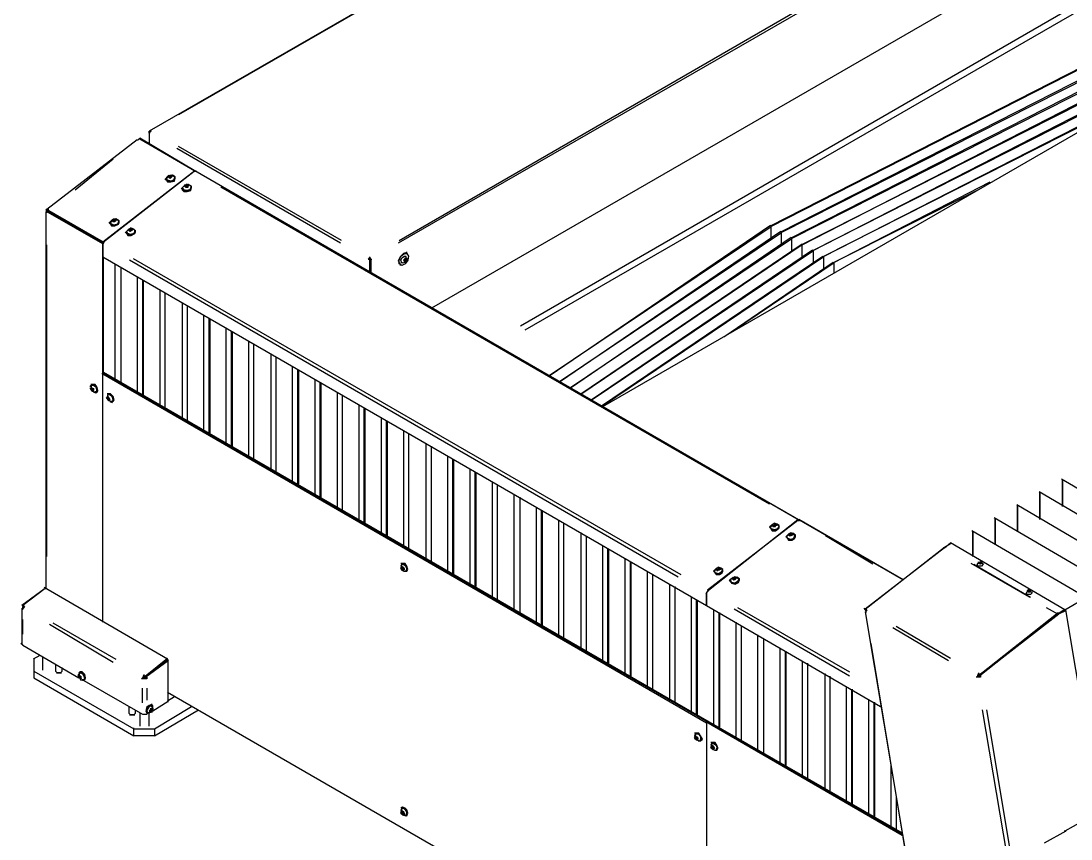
# Model space of a CAD drawing. Header units: inches. Extents: x 144 to 9879, y -166 to 6992.
# Drawn here: x 5752 to 7212, y 1784 to 2921 of the extents above; entities that cross this region are included whole.
import ezdxf

# ---------------------------------------------------------------- set-up
doc = ezdxf.new("R2010")
doc.units = ezdxf.units.IN
doc.header["$MEASUREMENT"] = 0

msp = doc.modelspace()

# ---------------------------------------------------------------- linework, layer by layer
at = {"color": 7}
for points in [[(6446.6, 2497.6), (8124.6, 3467.8)], [(8128.2, 3458.2), (6452.5, 2491.6)], [(8257.6, 3364.8), (6560.3, 2385)], [(6896.9, 3325.2), (5930.3, 2768.3)], [(6858.6, 3302.5), (5971, 2791)], [(6277.7, 2616.2), (7164, 3128.8)], [(7164, 3124), (6276.5, 2612.6)], [(6323.2, 2522.7), (7204.7, 3031.8)], [(6793.9, 2636.5), (7298.2, 2894)], [(7299.4, 2892.8), (6793.9, 2635.3)], [(6808.3, 2628.1), (7313.7, 2885.7)], [(7314.9, 2883.3), (6808.3, 2626.9)], [(6822.7, 2619.7), (7328.1, 2877.3)], [(7329.3, 2874.9), (6822.7, 2618.6)], [(7343.7, 2866.5), (6837, 2610.2)], [(6838.2, 2610.2), (7342.5, 2868.9)], [(6852.6, 2601.8), (7356.9, 2860.5)], [(7358.1, 2858.1), (6852.6, 2601.8)], [(6867, 2593.4), (7331.7, 2830.6)], [(7313.7, 2819.8), (6867, 2593.4)], [(5931.5, 2765.9), (5929.1, 2765.9)], [(5931.5, 2765.9), (5929.1, 2765.9)], [(5932.7, 2768.3), (5930.3, 2765.9)], [(5930.3, 2765.9), (5931.5, 2768.3)], [(5930.3, 2765.9), (5930.3, 2768.3)], [(5930.3, 2765.9), (5930.3, 2767.1)], [(5930.3, 2767.1), (5930.3, 2765.9)], [(5930.3, 2765.9), (5930.3, 2767.1)], [(5930.3, 2767.1), (5931.5, 2767.1)], [(5930.3, 2765.9), (5930.3, 2750.3)], [(5931.5, 2767.1), (5932.7, 2769.5)], [(5931.5, 2767.1), (5932.7, 2769.5)], [(5931.5, 2767.1), (5931.5, 2768.3)], [(5913.5, 2756.3), (5787.8, 2659.3)], [(5913.5, 2756.3), (5914.7, 2756.3)], [(5914.7, 2756.3), (5917.1, 2758.7)], [(5918.3, 2757.5), (5915.9, 2757.5)], [(5995, 2712), (5917.1, 2758.7)], [(5917.1, 2757.5), (5993.8, 2713.2)], [(6197.4, 2616.2), (5971, 2746.7)], [(6196.2, 2612.6), (5968.6, 2744.3)], [(5827.3, 2686.8), (5880, 2729.9)], [(5993.8, 2713.2), (5865.6, 2613.8)], [(5992.6, 2712), (5866.8, 2613.8)], [(5956.7, 2706), (5951.9, 2701.2)], [(5953.1, 2701.2), (5956.7, 2698.8), (5961.5, 2698.8), (5965.1, 2701.2), (5966.2, 2704.8), (5962.7, 2707.2)], [(5953.1, 2701.2), (5954.3, 2700)], [(5965.1, 2704.8), (5961.5, 2707.2), (5956.7, 2706), (5954.3, 2702.4)], [(5965.1, 2703.6), (5963.9, 2700), (5960.3, 2698.8), (5955.5, 2700), (5954.3, 2702.4)], [(5954.3, 2700), (5955.5, 2697.6), (5960.3, 2697.6), (5965.1, 2698.8), (5966.2, 2702.4)], [(5959.1, 2706), (5955.5, 2704.8)], [(5959.1, 2706), (5955.5, 2704.8)], [(5956.7, 2704.8), (5957.9, 2707.2), (5961.5, 2706), (5961.5, 2704.8), (5959.1, 2702.4), (5956.7, 2704.8)], [(5956.7, 2704.8), (5956.7, 2706)], [(5956.7, 2704.8), (5957.9, 2703.6)], [(5956.7, 2704.8), (5957.9, 2703.6)], [(5957.9, 2703.6), (5959.1, 2706)], [(5961.5, 2706), (5957.9, 2706)], [(5961.5, 2706), (5957.9, 2706)], [(5957.9, 2703.6), (5957.9, 2704.8)], [(5957.9, 2703.6), (5959.1, 2703.6)], [(5957.9, 2703.6), (5960.3, 2703.6)], [(5959.1, 2704.8), (5959.1, 2707.2)], [(5959.1, 2706), (5959.1, 2707.2)], [(5959.1, 2704.8), (5959.1, 2707.2)], [(5959.1, 2704.8), (5959.1, 2706)], [(5959.1, 2704.8), (5961.5, 2704.8)], [(5960.3, 2703.6), (5961.5, 2706)], [(5960.3, 2703.6), (5961.5, 2706)], [(5960.3, 2703.6), (5960.3, 2704.8)], [(5961.5, 2704.8), (5961.5, 2707.2)], [(5961.5, 2706), (5961.5, 2707.2)], [(5961.5, 2704.8), (5961.5, 2707.2)], [(5961.5, 2704.8), (5961.5, 2707.2)], [(5961.5, 2704.8), (5961.5, 2706)], [(5961.5, 2704.8), (5961.5, 2706)], [(5961.5, 2704.8), (5961.5, 2706)], [(5965.1, 2704.8), (5965.1, 2703.6)], [(5966.2, 2702.4), (5966.2, 2704.8)], [(5995, 2712), (5991.4, 2712)], [(6834.6, 2226.9), (5993.8, 2713.2)], [(5993.8, 2713.2), (5993.8, 2712)], [(5996.2, 2712), (5993.8, 2712)], [(5995, 2712), (5995, 2713.2)], [(5979.4, 2692.8), (5974.6, 2688)], [(5975.8, 2688), (5979.4, 2685.6), (5984.2, 2685.6), (5987.8, 2688), (5989, 2691.6), (5984.2, 2694)], [(5979.4, 2692.8), (5975.8, 2689.2)], [(5975.8, 2686.8), (5978.2, 2684.4), (5983, 2684.4), (5987.8, 2685.6), (5989, 2689.2)], [(5975.8, 2688), (5975.8, 2686.8)], [(5987.8, 2690.4), (5986.6, 2686.8), (5981.8, 2685.6), (5978.2, 2686.8), (5977, 2689.2)], [(5980.6, 2692.8), (5978.2, 2691.6)], [(5983, 2694), (5979.4, 2692.8)], [(5983, 2694), (5979.4, 2692.8)], [(5979.4, 2691.6), (5980.6, 2694), (5984.2, 2692.8), (5984.2, 2691.6), (5981.8, 2690.4), (5979.4, 2691.6)], [(5987.8, 2691.6), (5984.2, 2694), (5979.4, 2692.8)], [(5979.4, 2691.6), (5979.4, 2692.8)], [(5980.6, 2692.8), (5980.6, 2691.6), (5979.4, 2691.6)], [(5979.4, 2691.6), (5980.6, 2691.6), (5980.6, 2690.4), (5981.8, 2690.4)], [(5979.4, 2691.6), (5981.8, 2690.4)], [(5980.6, 2691.6), (5980.6, 2694)], [(5980.6, 2692.8), (5980.6, 2694)], [(5980.6, 2691.6), (5980.6, 2694)], [(5980.6, 2691.6), (5980.6, 2692.8)], [(5980.6, 2690.4), (5980.6, 2692.8)], [(5980.6, 2691.6), (5983, 2691.6)], [(5984.2, 2692.8), (5981.8, 2695.2)], [(5981.8, 2690.4), (5981.8, 2691.6)], [(5981.8, 2690.4), (5984.2, 2690.4)], [(5983, 2694), (5983, 2695.2)], [(5983, 2691.6), (5983, 2695.2)], [(5983, 2694), (5983, 2691.6)], [(5984.2, 2692.8), (5983, 2692.8), (5983, 2694)], [(5983, 2691.6), (5983, 2692.8)], [(5983, 2691.6), (5984.2, 2691.6)], [(5983, 2690.4), (5984.2, 2690.4)], [(5984.2, 2692.8), (5984.2, 2694)], [(5984.2, 2690.4), (5984.2, 2694)], [(5984.2, 2690.4), (5984.2, 2692.8)], [(5984.2, 2690.4), (5984.2, 2691.6)], [(5987.8, 2691.6), (5987.8, 2690.4)], [(5989, 2689.2), (5989, 2691.6)], [(6792.7, 2249.6), (6029.7, 2690.4)], [(6881.3, 2585), (7099.3, 2697.6)], [(7081.4, 2685.6), (6881.3, 2585)], [(5789, 2656.9), (5786.6, 2659.3)], [(5790.2, 2659.3), (5786.6, 2658.1)], [(5787.8, 2654.5), (5787.8, 2659.3)], [(5866.8, 2613.8), (5787.8, 2659.3)], [(5787.8, 2655.7), (5789, 2658.1)], [(5866.8, 2612.6), (5787.8, 2658.1)], [(5866.8, 2612.6), (5787.8, 2658.1)], [(5789, 2658.1), (5790.2, 2660.5)], [(5789, 2656.9), (5789, 2658.1)], [(5789, 2656.9), (5789, 2658.1)], [(5789, 2658.1), (5789, 2656.9)], [(5865.6, 2611.4), (5786.6, 2656.9)], [(5786.6, 2655.7), (5786.6, 2131.1)], [(5787.8, 2654.5), (5787.8, 2656.9)], [(5878.8, 2644.9), (5874, 2640.1)], [(5875.2, 2640.1), (5878.8, 2637.7), (5883.6, 2637.7), (5887.2, 2640.1), (5888.4, 2643.7), (5883.6, 2646.1)], [(5887.2, 2643.7), (5883.6, 2646.1), (5878.8, 2644.9), (5876.4, 2641.3)], [(5881.2, 2644.9), (5877.6, 2643.7)], [(5881.2, 2644.9), (5877.6, 2643.7)], [(5878.8, 2643.7), (5880, 2646.1), (5883.6, 2646.1), (5883.6, 2643.7), (5881.2, 2642.5), (5878.8, 2643.7)], [(5878.8, 2643.7), (5878.8, 2644.9)], [(5878.8, 2643.7), (5880, 2642.5)], [(5878.8, 2643.7), (5880, 2642.5)], [(5880, 2642.5), (5881.2, 2644.9)], [(5883.6, 2644.9), (5880, 2644.9)], [(5883.6, 2644.9), (5880, 2644.9)], [(5880, 2642.5), (5880, 2643.7)], [(5881.2, 2643.7), (5881.2, 2646.1)], [(5881.2, 2644.9), (5881.2, 2646.1)], [(5881.2, 2643.7), (5881.2, 2646.1)], [(5881.2, 2643.7), (5881.2, 2644.9)], [(5881.2, 2643.7), (5883.6, 2643.7)], [(5882.4, 2642.5), (5883.6, 2644.9)], [(5882.4, 2642.5), (5883.6, 2644.9)], [(5882.4, 2642.5), (5882.4, 2643.7)], [(5883.6, 2643.7), (5883.6, 2646.1)], [(5883.6, 2644.9), (5883.6, 2646.1)], [(5883.6, 2643.7), (5883.6, 2646.1)], [(5883.6, 2643.7), (5883.6, 2646.1)], [(5883.6, 2643.7), (5883.6, 2644.9)], [(5883.6, 2643.7), (5883.6, 2644.9)], [(5883.6, 2643.7), (5883.6, 2644.9)], [(5887.2, 2643.7), (5887.2, 2642.5)], [(5888.4, 2641.3), (5888.4, 2643.7)], [(5875.2, 2640.1), (5877.6, 2636.5), (5882.4, 2636.5), (5887.2, 2638.9), (5888.4, 2641.3)], [(5875.2, 2640.1), (5875.2, 2641.3)], [(5887.2, 2642.5), (5886, 2638.9), (5881.2, 2637.7), (5877.6, 2638.9), (5876.4, 2641.3)], [(5880, 2642.5), (5881.2, 2642.5)], [(5880, 2642.5), (5882.4, 2642.5)], [(5901.6, 2631.7), (5896.8, 2626.9)], [(5898, 2626.9), (5900.4, 2624.5), (5906.4, 2624.5), (5910, 2626.9), (5910, 2630.5), (5906.4, 2632.9)], [(5901.6, 2631.7), (5898, 2628.1)], [(5898, 2626.9), (5900.4, 2623.3), (5905.2, 2623.3), (5910, 2625.7), (5911.2, 2628.1)], [(5898, 2626.9), (5898, 2628.1)], [(5910, 2629.3), (5908.8, 2625.7), (5904, 2624.5), (5900.4, 2625.7), (5899.2, 2628.1)], [(5902.8, 2631.7), (5900.4, 2630.5)], [(5905.2, 2632.9), (5901.6, 2631.7)], [(5905.2, 2632.9), (5901.6, 2631.7)], [(5901.6, 2630.5), (5902.8, 2632.9), (5906.4, 2632.9), (5906.4, 2630.5), (5904, 2629.3), (5901.6, 2630.5)], [(5910, 2630.5), (5905.2, 2632.9), (5901.6, 2631.7)], [(5901.6, 2630.5), (5901.6, 2631.7)], [(5902.8, 2631.7), (5902.8, 2630.5), (5901.6, 2630.5)], [(5901.6, 2630.5), (5902.8, 2630.5), (5902.8, 2629.3), (5904, 2629.3)], [(5901.6, 2630.5), (5904, 2629.3)], [(5902.8, 2630.5), (5902.8, 2632.9)], [(5902.8, 2631.7), (5902.8, 2632.9)], [(5902.8, 2630.5), (5902.8, 2632.9)], [(5902.8, 2630.5), (5902.8, 2631.7)], [(5902.8, 2629.3), (5902.8, 2631.7)], [(5902.8, 2630.5), (5905.2, 2630.5)], [(5906.4, 2631.7), (5904, 2634.1)], [(5904, 2629.3), (5905.2, 2631.7)], [(5904, 2629.3), (5904, 2630.5)], [(5905.2, 2632.9), (5905.2, 2634.1)], [(5905.2, 2630.5), (5905.2, 2634.1)], [(5905.2, 2632.9), (5905.2, 2630.5)], [(5906.4, 2631.7), (5905.2, 2631.7), (5905.2, 2632.9)], [(5905.2, 2630.5), (5906.4, 2632.9)], [(5905.2, 2630.5), (5905.2, 2631.7)], [(5905.2, 2630.5), (5905.2, 2631.7)], [(5905.2, 2630.5), (5906.4, 2630.5), (5906.4, 2631.7)], [(5905.2, 2629.3), (5905.2, 2631.7)], [(5905.2, 2630.5), (5906.4, 2630.5)], [(5906.4, 2631.7), (5906.4, 2632.9)], [(5910, 2630.5), (5910, 2629.3)], [(5911.2, 2628.1), (5911.2, 2630.5)], [(6486.1, 2428.1), (6793.9, 2637.7)], [(6795.1, 2635.3), (6486.1, 2428.1)], [(6500.5, 2419.7), (6808.3, 2629.3)], [(6795.1, 2618.6), (6795.1, 2636.5)], [(6809.5, 2610.2), (6809.5, 2628.1)], [(5865.6, 2610.2), (5868, 2615)], [(5866.8, 2613.8), (5866.8, 2612.6)], [(6809.5, 2626.9), (6500.5, 2419.7)], [(6516, 2411.3), (6822.7, 2620.9)], [(6823.8, 2618.6), (6516, 2411.3)], [(6823.8, 2601.8), (6823.8, 2619.7)], [(5787.8, 2176.6), (5787.8, 2610.2)], [(5865.6, 2085.5), (5865.6, 2612.6)], [(5865.6, 2611.4), (5865.6, 2612.6)], [(5865.6, 2610.2), (5865.6, 2593.4)], [(6288.4, 2599.4), (6283.7, 2598.2), (6278.9, 2593.4), (6276.5, 2587.4), (6278.9, 2582.6)], [(6288.4, 2598.2), (6288.4, 2600.6)], [(6530.4, 2403), (6838.2, 2611.4)], [(6838.2, 2610.2), (6530.4, 2401.8)], [(6544.8, 2394.6), (6852.6, 2603)], [(6853.8, 2601.8), (6544.8, 2393.4)], [(6838.2, 2593.4), (6838.2, 2611.4)], [(6853.8, 2585), (6853.8, 2603)], [(5865.6, 2593.4), (6705.3, 2108.3)], [(5866.8, 2430.5), (5866.8, 2593.4)], [(6665.7, 2147.8), (5902.8, 2588.6)], [(5907.6, 2591), (6669.3, 2151.4)], [(6236.9, 2588.6), (6234.5, 2591)], [(6236.9, 2589.8), (6234.5, 2589.8)], [(6235.7, 2589.8), (6236.9, 2593.4)], [(6235.7, 2589.8), (6236.9, 2593.4)], [(6238.1, 2588.6), (6235.7, 2591)], [(6235.7, 2589.8), (6235.7, 2591)], [(6238.1, 2591), (6235.7, 2589.8)], [(6238.1, 2589.8), (6235.7, 2589.8)], [(6236.9, 2592.2), (6236.9, 2593.4)], [(6236.9, 2592.2), (6239.3, 2589.8)], [(6236.9, 2592.2), (6238.1, 2589.8)], [(6236.9, 2588.6), (6236.9, 2591)], [(6236.9, 2571.8), (6236.9, 2591)], [(6236.9, 2589.8), (6236.9, 2571.8)], [(6239.3, 2589.8), (6236.9, 2588.6)], [(6236.9, 2573), (6236.9, 2589.8)], [(6238.1, 2589.8), (6239.3, 2589.8)], [(6238.1, 2588.6), (6238.1, 2571.8)], [(6288.4, 2598.2), (6290.8, 2594.6), (6289.6, 2588.6), (6286.1, 2583.8), (6281.3, 2581.4), (6277.7, 2583.8), (6277.7, 2588.6), (6280.1, 2594.6), (6284.9, 2598.2), (6288.4, 2598.2)], [(6281.3, 2585), (6280.1, 2588.6), (6281.3, 2592.2), (6284.9, 2594.6), (6287.2, 2594.6)], [(6282.5, 2585), (6280.1, 2585)], [(6282.5, 2585), (6286.1, 2586.2), (6288.4, 2589.8), (6287.2, 2594.6)], [(6286.1, 2591), (6283.7, 2588.6)], [(6286.1, 2589.8), (6283.7, 2587.4)], [(6288.4, 2591), (6284.9, 2591)], [(6288.4, 2591), (6288.4, 2588.6), (6286.1, 2586.2), (6284.9, 2587.4), (6286.1, 2591), (6288.4, 2591)], [(6284.9, 2588.6), (6284.9, 2589.8)], [(6284.9, 2587.4), (6284.9, 2588.6)], [(6284.9, 2587.4), (6284.9, 2588.6)], [(6284.9, 2588.6), (6284.9, 2587.4)], [(6284.9, 2588.6), (6284.9, 2587.4)], [(6284.9, 2587.4), (6286.1, 2587.4)], [(6284.9, 2587.4), (6286.1, 2587.4)], [(6284.9, 2587.4), (6286.1, 2587.4)], [(6284.9, 2587.4), (6286.1, 2587.4)], [(6286.1, 2591), (6286.1, 2592.2)], [(6286.1, 2589.8), (6286.1, 2591)], [(6286.1, 2591), (6286.1, 2589.8)], [(6288.4, 2591), (6286.1, 2591)], [(6286.1, 2589.8), (6288.4, 2588.6)], [(6286.1, 2589.8), (6288.4, 2588.6)], [(6286.1, 2587.4), (6288.4, 2589.8)], [(6286.1, 2587.4), (6288.4, 2589.8)], [(6286.1, 2587.4), (6286.1, 2588.6)], [(6288.4, 2588.6), (6288.4, 2589.8), (6287.2, 2589.8), (6288.4, 2589.8), (6288.4, 2591)], [(6288.4, 2591), (6288.4, 2592.2)], [(6288.4, 2588.6), (6288.4, 2592.2)], [(6288.4, 2588.6), (6288.4, 2589.8)], [(6559.1, 2386.2), (6867, 2594.6)], [(6868.2, 2593.4), (6559.1, 2385)], [(6729.2, 2482), (6881.3, 2586.2)], [(6882.5, 2585), (6742.4, 2490.4)], [(6868.2, 2576.6), (6868.2, 2594.6)], [(6882.5, 2570.6), (6882.5, 2586.2)], [(5882.4, 2582.6), (5882.4, 2423.3)], [(5890.8, 2579), (5890.8, 2419.7)], [(5890.8, 2579), (5890.8, 2419.7)], [(6278.9, 2582.6), (6278.9, 2581.4)], [(5913.5, 2565.9), (5913.5, 2406.5)], [(5920.7, 2561.1), (5920.7, 2401.8)], [(5921.9, 2561.1), (5921.9, 2401.8)], [(5944.7, 2547.9), (5944.7, 2388.6)], [(5951.9, 2543.1), (5951.9, 2383.8)], [(5951.9, 2543.1), (5951.9, 2383.8)], [(5975.8, 2529.9), (5975.8, 2370.6)], [(5983, 2525.1), (5983, 2365.8)], [(5983, 2525.1), (5983, 2365.8)], [(6005.8, 2512), (6005.8, 2352.6)], [(6013, 2508.4), (6013, 2347.9)], [(6014.2, 2507.2), (6014.2, 2347.9)], [(6036.9, 2494), (6036.9, 2334.7)], [(6044.1, 2490.4), (6044.1, 2331.1)], [(6045.3, 2489.2), (6045.3, 2329.9)], [(6068.1, 2476), (6068.1, 2316.7)], [(6075.2, 2472.4), (6075.2, 2311.9)], [(6075.2, 2472.4), (6075.2, 2313.1)], [(6099.2, 2458.1), (6099.2, 2298.7)], [(6106.4, 2454.5), (6106.4, 2295.2)], [(6106.4, 2454.5), (6106.4, 2295.2)], [(6129.1, 2441.3), (6129.1, 2282)], [(5866.8, 2430.5), (5864.4, 2430.5)], [(5865.6, 2085.5), (5865.6, 2431.7)], [(5865.6, 2430.5), (6705.3, 1945.4)], [(5866.8, 2432.9), (6708.9, 1946.6)], [(5866.8, 2431.7), (6707.7, 1946.6)], [(5866.8, 2430.5), (6706.5, 1946.6)], [(6136.3, 2436.5), (6136.3, 2277.2)], [(6137.5, 2436.5), (6137.5, 2277.2)], [(5850.1, 2416.1), (5847.7, 2412.5)], [(5850.1, 2411.3), (5847.7, 2410.1)], [(5851.3, 2410.1), (5847.7, 2410.1)], [(5851.3, 2410.1), (5847.7, 2410.1)], [(5851.3, 2416.1), (5848.9, 2416.1)], [(5850.1, 2414.9), (5848.9, 2410.1), (5851.3, 2406.5), (5856.1, 2405.4)], [(5851.3, 2410.1), (5848.9, 2412.5)], [(5848.9, 2410.1), (5848.9, 2411.3)], [(5850.1, 2411.3), (5850.1, 2410.1), (5848.9, 2410.1)], [(5850.1, 2411.3), (5852.5, 2410.1), (5852.5, 2407.7), (5851.3, 2406.5), (5848.9, 2408.9), (5850.1, 2411.3)], [(5848.9, 2410.1), (5850.1, 2407.7)], [(5848.9, 2410.1), (5850.1, 2407.7)], [(5852.5, 2405.4), (5856.1, 2404.2), (5858.5, 2406.5), (5857.3, 2411.3), (5853.7, 2414.9), (5850.1, 2416.1)], [(5850.1, 2414.9), (5852.5, 2414.9), (5856.1, 2412.5), (5857.3, 2407.7), (5856.1, 2405.4)], [(5850.1, 2411.3), (5850.1, 2412.5)], [(5851.3, 2410.1), (5850.1, 2410.1), (5850.1, 2411.3)], [(5852.5, 2407.7), (5850.1, 2411.3)], [(5850.1, 2407.7), (5851.3, 2410.1)], [(5852.5, 2407.7), (5850.1, 2410.1)], [(5857.3, 2405.4), (5858.5, 2407.7), (5857.3, 2412.5), (5854.9, 2416.1), (5851.3, 2416.1)], [(5851.3, 2410.1), (5851.3, 2411.3)], [(5851.3, 2410.1), (5851.3, 2411.3)], [(5851.3, 2408.9), (5851.3, 2411.3)], [(5851.3, 2408.9), (5851.3, 2410.1)], [(6160.3, 2423.3), (6160.3, 2264)], [(6167.5, 2418.5), (6167.5, 2259.2)], [(6168.7, 2418.5), (6168.7, 2259.2)], [(5851.3, 2408.9), (5848.9, 2407.7)], [(5850.1, 2407.7), (5850.1, 2408.9)], [(5850.1, 2407.7), (5851.3, 2407.7), (5851.3, 2406.5)], [(5850.1, 2407.7), (5851.3, 2406.5)], [(5851.3, 2406.5), (5852.5, 2408.9)], [(5851.3, 2406.5), (5851.3, 2407.7)], [(5851.3, 2406.5), (5852.5, 2406.5), (5852.5, 2407.7)], [(5852.5, 2407.7), (5852.5, 2408.9)], [(5856.1, 2405.4), (5856.1, 2406.5)], [(5856.1, 2404.2), (5857.3, 2406.5)], [(5872.8, 2398.2), (5870.4, 2397)], [(5874, 2397), (5870.4, 2397)], [(5874, 2397), (5870.4, 2397)], [(5878.8, 2391), (5880, 2394.6), (5878.8, 2399.4), (5875.2, 2403), (5872.8, 2403), (5871.6, 2399.4)], [(5874, 2403), (5871.6, 2403)], [(5872.8, 2401.8), (5871.6, 2397), (5874, 2393.4), (5877.6, 2392.2)], [(5874, 2397), (5871.6, 2399.4)], [(5871.6, 2397), (5871.6, 2398.2)], [(5872.8, 2398.2), (5872.8, 2397), (5871.6, 2397)], [(5872.8, 2398.2), (5874, 2397), (5875.2, 2394.6), (5874, 2393.4), (5871.6, 2395.8), (5872.8, 2398.2)], [(5871.6, 2397), (5872.8, 2394.6)], [(5871.6, 2397), (5872.8, 2394.6)], [(5874, 2395.8), (5871.6, 2394.6)], [(5872.8, 2401.8), (5875.2, 2401.8), (5878.8, 2399.4), (5880, 2394.6), (5878.8, 2392.2)], [(5872.8, 2398.2), (5872.8, 2399.4)], [(5874, 2397), (5874, 2398.2), (5872.8, 2398.2)], [(5875.2, 2394.6), (5872.8, 2398.2)], [(5872.8, 2394.6), (5874, 2397)], [(5875.2, 2394.6), (5872.8, 2397)], [(5872.8, 2394.6), (5872.8, 2395.8)], [(5872.8, 2394.6), (5874, 2394.6), (5874, 2393.4)], [(5872.8, 2394.6), (5874, 2393.4)], [(5880, 2392.2), (5881.2, 2394.6), (5880, 2399.4), (5876.4, 2403), (5874, 2403)], [(5874, 2397), (5874, 2398.2)], [(5874, 2397), (5874, 2398.2)], [(5874, 2395.8), (5874, 2398.2)], [(5874, 2395.8), (5874, 2397)], [(5874, 2393.4), (5875.2, 2395.8)], [(5874, 2393.4), (5874, 2394.6)], [(5874, 2393.4), (5875.2, 2393.4), (5875.2, 2394.6)], [(5875.2, 2394.6), (5875.2, 2395.8)], [(6191.4, 2405.4), (6191.4, 2246)], [(6198.6, 2400.6), (6198.6, 2241.3)], [(6198.6, 2400.6), (6198.6, 2241.3)], [(5875.2, 2392.2), (5878.8, 2391)], [(5878.8, 2392.2), (5876.4, 2392.2)], [(5878.8, 2391), (5880, 2393.4)], [(6221.4, 2387.4), (6221.4, 2228.1)], [(6228.6, 2383.8), (6228.6, 2224.5)], [(6229.8, 2382.6), (6229.8, 2223.3)], [(6561.5, 2385), (6561.5, 2386.2)], [(6561.5, 2385), (6978.4, 2144.2)], [(6252.5, 2369.4), (6252.5, 2210.1)], [(6259.7, 2365.8), (6259.7, 2206.5)], [(6260.9, 2364.6), (6260.9, 2205.3)], [(6283.7, 2351.5), (6283.7, 2192.1)], [(6290.8, 2347.9), (6290.8, 2188.6)], [(6290.8, 2347.9), (6290.8, 2188.6)], [(6314.8, 2333.5), (6314.8, 2174.2)], [(6322, 2329.9), (6322, 2170.6)], [(6322, 2329.9), (6322, 2170.6)], [(6344.7, 2316.7), (6344.7, 2157.4)], [(6351.9, 2311.9), (6351.9, 2152.6)], [(6353.1, 2311.9), (6353.1, 2152.6)], [(6375.9, 2298.7), (6375.9, 2139.4)], [(6383.1, 2294), (6383.1, 2134.7)], [(6384.3, 2294), (6384.3, 2134.7)], [(6407, 2280.8), (6407, 2121.5)], [(7358.1, 2191), (7198.7, 2284.4)], [(7199.9, 2246), (7199.9, 2284.4)], [(7199.9, 2283.2), (7199.9, 2247.2)], [(6414.2, 2276), (6414.2, 2116.7)], [(6414.2, 2276), (6414.2, 2116.7)], [(7326.9, 2173), (7167.6, 2266.4)], [(7168.8, 2228.1), (7168.8, 2266.4)], [(7168.8, 2265.2), (7168.8, 2229.3)], [(6437, 2262.8), (6437, 2103.5)], [(6445.4, 2259.2), (6445.4, 2099.9)], [(6445.4, 2258), (6445.4, 2098.7)], [(6468.1, 2244.8), (6468.1, 2085.5)], [(6475.3, 2241.3), (6475.3, 2082)], [(6476.5, 2240.1), (6476.5, 2080.8)], [(7295.8, 2155), (7136.5, 2248.4)], [(7137.7, 2211.3), (7137.7, 2248.4)], [(7137.7, 2247.2), (7137.7, 2211.3)], [(6499.3, 2226.9), (6499.3, 2067.6)], [(6506.4, 2223.3), (6506.4, 2064)], [(6506.4, 2223.3), (6506.4, 2064)], [(6832.2, 2226.9), (6706.5, 2129.9)], [(6707.7, 2129.9), (6832.2, 2228.1)], [(6796.3, 2220.9), (6792.7, 2217.3)], [(6796.3, 2220.9), (6792.7, 2216.1)], [(6793.9, 2216.1), (6796.3, 2213.7), (6801.1, 2213.7), (6805.9, 2216.1), (6805.9, 2219.7), (6802.3, 2222.1)], [(6799.9, 2222.1), (6796.3, 2220.9)], [(6799.9, 2222.1), (6796.3, 2220.9)], [(6796.3, 2219.7), (6798.7, 2222.1), (6801.1, 2222.1), (6802.3, 2219.7), (6798.7, 2218.5), (6796.3, 2219.7)], [(6804.7, 2219.7), (6801.1, 2222.1), (6796.3, 2220.9)], [(6797.5, 2219.7), (6797.5, 2222.1)], [(6797.5, 2220.9), (6797.5, 2222.1)], [(6797.5, 2219.7), (6797.5, 2222.1)], [(6797.5, 2219.7), (6797.5, 2220.9)], [(6797.5, 2218.5), (6797.5, 2220.9)], [(6797.5, 2219.7), (6797.5, 2220.9)], [(6797.5, 2220.9), (6797.5, 2219.7)], [(6797.5, 2220.9), (6797.5, 2219.7)], [(6797.5, 2219.7), (6799.9, 2219.7)], [(6797.5, 2219.7), (6797.5, 2218.5), (6798.7, 2218.5)], [(6797.5, 2219.7), (6798.7, 2218.5)], [(6801.1, 2220.9), (6798.7, 2223.3)], [(6798.7, 2218.5), (6798.7, 2219.7)], [(6799.9, 2222.1), (6799.9, 2223.3)], [(6799.9, 2219.7), (6799.9, 2223.3)], [(6799.9, 2222.1), (6799.9, 2219.7)], [(6801.1, 2220.9), (6799.9, 2220.9), (6799.9, 2222.1)], [(6799.9, 2219.7), (6799.9, 2220.9)], [(6799.9, 2219.7), (6801.1, 2219.7)], [(6801.1, 2220.9), (6801.1, 2222.1)], [(6801.1, 2218.5), (6801.1, 2222.1)], [(6801.1, 2218.5), (6801.1, 2220.9)], [(6801.1, 2218.5), (6801.1, 2219.7)], [(6804.7, 2219.7), (6805.9, 2218.5)], [(6805.9, 2217.3), (6805.9, 2219.7)], [(6834.6, 2226.9), (6831, 2226.9)], [(6832.2, 2226.9), (6834.6, 2226.9)], [(6978.4, 2144.2), (6833.4, 2228.1)], [(7264.6, 2137.1), (7105.3, 2230.5)], [(7106.5, 2193.3), (7106.5, 2230.5)], [(7106.5, 2229.3), (7106.5, 2193.3)], [(6530.4, 2210.1), (6530.4, 2049.6)], [(6537.6, 2205.3), (6537.6, 2046)], [(6537.6, 2205.3), (6537.6, 2046)], [(6805.9, 2218.5), (6803.5, 2214.9), (6799.9, 2213.7), (6795.1, 2214.9), (6793.9, 2217.3)], [(6793.9, 2216.1), (6796.3, 2212.5), (6801.1, 2212.5), (6804.7, 2214.9), (6805.9, 2217.3)], [(6793.9, 2216.1), (6793.9, 2217.3)], [(6798.7, 2218.5), (6801.1, 2218.5)], [(6799.9, 2218.5), (6801.1, 2218.5)], [(6819.1, 2207.7), (6815.5, 2202.9)], [(6819.1, 2207.7), (6815.5, 2204.1)], [(6816.7, 2202.9), (6819.1, 2200.5), (6823.8, 2200.5), (6827.4, 2202.9), (6828.6, 2206.5), (6825, 2208.9)], [(6827.4, 2205.3), (6826.2, 2201.7), (6822.7, 2200.5), (6817.9, 2201.7), (6816.7, 2204.1)], [(6822.7, 2208.9), (6819.1, 2207.7)], [(6822.7, 2208.9), (6819.1, 2207.7)], [(6819.1, 2206.5), (6820.3, 2208.9), (6823.8, 2208.9), (6825, 2206.5), (6821.5, 2205.3), (6819.1, 2206.5)], [(6827.4, 2206.5), (6823.8, 2208.9), (6819.1, 2207.7)], [(6820.3, 2206.5), (6820.3, 2208.9)], [(6820.3, 2207.7), (6820.3, 2208.9)], [(6820.3, 2206.5), (6820.3, 2208.9)], [(6820.3, 2206.5), (6820.3, 2207.7)], [(6820.3, 2205.3), (6820.3, 2207.7)], [(6820.3, 2206.5), (6820.3, 2207.7)], [(6820.3, 2207.7), (6820.3, 2206.5)], [(6820.3, 2207.7), (6820.3, 2206.5)], [(6820.3, 2206.5), (6822.7, 2206.5)], [(6820.3, 2206.5), (6820.3, 2205.3), (6821.5, 2205.3)], [(6820.3, 2206.5), (6821.5, 2205.3)], [(6823.8, 2207.7), (6821.5, 2210.1)], [(6821.5, 2205.3), (6823.8, 2207.7)], [(6821.5, 2205.3), (6821.5, 2206.5)], [(6822.7, 2208.9), (6822.7, 2210.1)], [(6822.7, 2206.5), (6822.7, 2210.1)], [(6822.7, 2208.9), (6822.7, 2206.5)], [(6823.8, 2207.7), (6822.7, 2207.7), (6822.7, 2208.9)], [(6822.7, 2206.5), (6822.7, 2207.7)], [(6822.7, 2205.3), (6823.8, 2207.7)], [(6822.7, 2206.5), (6823.8, 2206.5)], [(6823.8, 2207.7), (6823.8, 2208.9)], [(6823.8, 2206.5), (6823.8, 2208.9)], [(6823.8, 2206.5), (6823.8, 2207.7)], [(6823.8, 2206.5), (6823.8, 2207.7)], [(6827.4, 2206.5), (6827.4, 2205.3)], [(6828.6, 2204.1), (6828.6, 2206.5)], [(6936.4, 2165.8), (6870.6, 2205.3)], [(7233.5, 2119.1), (7074.2, 2212.5)], [(7075.4, 2176.6), (7075.4, 2212.5)], [(7075.4, 2211.3), (7075.4, 2176.6)], [(6560.3, 2192.1), (6560.3, 2032.8)], [(6816.7, 2202.9), (6819.1, 2199.3), (6823.8, 2199.3), (6827.4, 2201.7), (6828.6, 2204.1)], [(6816.7, 2202.9), (6816.7, 2204.1)], [(7045.4, 2194.5), (7034.7, 2188.6)], [(7035.9, 2188.6), (7044.2, 2195.7)], [(7203.5, 2102.3), (7044.2, 2195.7)], [(7044.2, 2194.5), (7044.2, 2195.7)], [(6567.5, 2187.4), (6567.5, 2028.1)], [(6568.7, 2187.4), (6568.7, 2028.1)], [(6925.7, 2103.5), (7035.9, 2189.8)], [(7035.9, 2188.6), (6925.7, 2103.5)], [(7035.9, 2188.6), (7035.9, 2189.8)], [(7035.9, 2188.6), (7035.9, 2189.8)], [(6288.4, 2156.2), (6289.6, 2158.6), (6287.2, 2163.4), (6284.9, 2167), (6281.3, 2167), (6280.1, 2163.4)], [(6282.5, 2167), (6280.1, 2167)], [(6281.3, 2165.8), (6280.1, 2161), (6282.5, 2157.4), (6287.2, 2156.2)], [(6283.7, 2161), (6280.1, 2163.4)], [(6281.3, 2162.2), (6283.7, 2161), (6284.9, 2158.6), (6282.5, 2157.4), (6280.1, 2159.8), (6281.3, 2162.2)], [(6282.5, 2161), (6280.1, 2161)], [(6282.5, 2161), (6280.1, 2161)], [(6281.3, 2165.8), (6283.7, 2165.8), (6287.2, 2163.4), (6288.4, 2158.6), (6287.2, 2156.2)], [(6281.3, 2162.2), (6281.3, 2163.4)], [(6281.3, 2161), (6281.3, 2162.2)], [(6282.5, 2161), (6282.5, 2162.2), (6281.3, 2162.2)], [(6281.3, 2162.2), (6281.3, 2161)], [(6281.3, 2162.2), (6281.3, 2161)], [(6281.3, 2158.6), (6282.5, 2161)], [(6283.7, 2158.6), (6281.3, 2161)], [(6281.3, 2161), (6281.3, 2158.6)], [(6281.3, 2161), (6281.3, 2158.6)], [(6288.4, 2156.2), (6289.6, 2158.6), (6288.4, 2163.4), (6286.1, 2167), (6282.5, 2167)], [(6282.5, 2161), (6282.5, 2162.2)], [(6282.5, 2159.8), (6282.5, 2162.2)], [(6282.5, 2159.8), (6282.5, 2161)], [(6283.7, 2161), (6283.7, 2162.2)], [(6283.7, 2158.6), (6283.7, 2162.2)], [(6591.5, 2174.2), (6591.5, 2014.9)], [(6598.7, 2169.4), (6598.7, 2010.1)], [(6599.9, 2169.4), (6599.9, 2010.1)], [(6716, 2155), (6718.4, 2152.6), (6723.2, 2152.6), (6726.8, 2155), (6728, 2158.6), (6724.4, 2161)], [(6722, 2161), (6718.4, 2159.8)], [(6722, 2161), (6718.4, 2159.8)], [(6718.4, 2158.6), (6719.6, 2161), (6723.2, 2161), (6724.4, 2158.6), (6720.8, 2157.4), (6718.4, 2158.6)], [(6726.8, 2158.6), (6723.2, 2161), (6718.4, 2159.8)], [(6719.6, 2158.6), (6719.6, 2161)], [(6719.6, 2159.8), (6719.6, 2161)], [(6719.6, 2158.6), (6719.6, 2161)], [(6723.2, 2159.8), (6720.8, 2162.2)], [(6722, 2161), (6722, 2162.2)], [(6722, 2158.6), (6722, 2162.2)], [(6722, 2161), (6722, 2158.6)], [(6723.2, 2159.8), (6722, 2159.8), (6722, 2161)], [(6723.2, 2159.8), (6723.2, 2161)], [(6723.2, 2158.6), (6723.2, 2161)], [(7154.4, 2120.3), (7073, 2167)], [(7076.6, 2165.8), (7155.6, 2120.3)], [(7089.8, 2165.8), (7086.2, 2169.4), (7081.4, 2165.8)], [(7089.8, 2165.8), (7087.4, 2163.4), (7082.6, 2163.4), (7081.4, 2165.8)], [(7085, 2168.2), (7082.6, 2168.2)], [(7083.8, 2168.2), (7083.8, 2169.4)], [(7083.8, 2167), (7086.2, 2169.4), (7087.4, 2167), (7086.2, 2165.8), (7083.8, 2167)], [(7083.8, 2167), (7083.8, 2168.2)], [(7087.4, 2168.2), (7083.8, 2168.2)], [(7085, 2168.2), (7083.8, 2168.2)], [(7083.8, 2168.2), (7083.8, 2167)], [(7087.4, 2168.2), (7083.8, 2168.2)], [(7083.8, 2168.2), (7083.8, 2167)], [(7083.8, 2167), (7086.2, 2167)], [(7085, 2167), (7085, 2169.4)], [(7085, 2168.2), (7085, 2169.4)], [(7085, 2167), (7085, 2169.4)], [(7085, 2167), (7085, 2168.2)], [(7085, 2167), (7085, 2168.2)], [(7085, 2167), (7087.4, 2167)], [(7086.2, 2167), (7086.2, 2168.2)], [(7086.2, 2167), (7087.4, 2167)], [(7087.4, 2167), (7087.4, 2169.4)], [(7087.4, 2168.2), (7087.4, 2169.4)], [(7087.4, 2167), (7087.4, 2169.4)], [(7087.4, 2167), (7087.4, 2169.4)], [(7087.4, 2167), (7087.4, 2168.2)], [(7087.4, 2167), (7087.4, 2168.2)], [(7087.4, 2167), (7087.4, 2168.2)], [(7087.4, 2167), (7087.4, 2168.2)], [(7089.8, 2165.8), (7089.8, 2167)], [(6282.5, 2159.8), (6280.1, 2158.6)], [(6281.3, 2158.6), (6281.3, 2159.8)], [(6281.3, 2158.6), (6282.5, 2158.6), (6282.5, 2157.4), (6283.7, 2157.4)], [(6281.3, 2158.6), (6283.7, 2157.4)], [(6283.7, 2158.6), (6283.7, 2159.8)], [(6283.7, 2157.4), (6283.7, 2159.8)], [(6283.7, 2157.4), (6283.7, 2158.6)], [(6283.7, 2157.4), (6283.7, 2158.6)], [(6283.7, 2156.2), (6288.4, 2156.2)], [(6287.2, 2156.2), (6287.2, 2157.4)], [(6288.4, 2156.2), (6288.4, 2157.4)], [(6622.6, 2156.2), (6622.6, 1996.9)], [(6629.8, 2151.4), (6629.8, 1992.1)], [(6629.8, 2151.4), (6629.8, 1992.1)], [(6718.4, 2159.8), (6714.9, 2155)], [(6718.4, 2159.8), (6714.9, 2156.2)], [(6726.8, 2157.4), (6725.6, 2155), (6722, 2152.6), (6717.2, 2153.8), (6716, 2156.2)], [(6716, 2155), (6718.4, 2151.4), (6723.2, 2151.4), (6726.8, 2153.8), (6728, 2156.2)], [(6716, 2155), (6716, 2156.2)], [(6719.6, 2158.6), (6719.6, 2159.8)], [(6719.6, 2157.4), (6719.6, 2159.8)], [(6719.6, 2158.6), (6719.6, 2159.8)], [(6719.6, 2159.8), (6719.6, 2158.6)], [(6719.6, 2159.8), (6719.6, 2158.6)], [(6719.6, 2158.6), (6722, 2158.6)], [(6719.6, 2158.6), (6719.6, 2157.4), (6720.8, 2157.4)], [(6719.6, 2158.6), (6720.8, 2157.4)], [(6720.8, 2157.4), (6723.2, 2159.8)], [(6720.8, 2157.4), (6720.8, 2158.6)], [(6722, 2158.6), (6722, 2159.8)], [(6722, 2157.4), (6723.2, 2159.8)], [(6722, 2158.6), (6723.2, 2158.6)], [(6723.2, 2158.6), (6723.2, 2159.8)], [(6723.2, 2158.6), (6723.2, 2159.8)], [(6726.8, 2158.6), (6726.8, 2157.4)], [(6728, 2156.2), (6728, 2158.6)], [(6741.2, 2146.6), (6736.4, 2143)], [(6737.6, 2143), (6741.2, 2139.4), (6746, 2139.4), (6749.6, 2141.8), (6750.8, 2145.4), (6747.2, 2147.8)], [(6741.2, 2146.6), (6737.6, 2144.2)], [(6742.4, 2146.6), (6740, 2145.4)], [(6744.8, 2147.8), (6741.2, 2146.6)], [(6744.8, 2147.8), (6741.2, 2146.6)], [(6741.2, 2145.4), (6742.4, 2147.8), (6746, 2147.8), (6746, 2145.4), (6743.6, 2144.2), (6741.2, 2145.4)], [(6749.6, 2145.4), (6746, 2147.8), (6741.2, 2146.6)], [(6741.2, 2145.4), (6741.2, 2146.6)], [(6742.4, 2146.6), (6742.4, 2145.4), (6741.2, 2145.4)], [(6742.4, 2145.4), (6742.4, 2147.8)], [(6742.4, 2145.4), (6744.8, 2147.8)], [(6742.4, 2146.6), (6742.4, 2147.8)], [(6742.4, 2145.4), (6742.4, 2147.8)], [(6742.4, 2145.4), (6742.4, 2146.6)], [(6742.4, 2145.4), (6742.4, 2146.6)], [(6746, 2146.6), (6743.6, 2149)], [(6743.6, 2144.2), (6746, 2146.6)], [(6744.8, 2147.8), (6744.8, 2149)], [(6744.8, 2146.6), (6744.8, 2149)], [(6744.8, 2147.8), (6744.8, 2146.6)], [(6744.8, 2146.6), (6744.8, 2147.8)], [(6746, 2146.6), (6744.8, 2146.6), (6744.8, 2147.8)], [(6744.8, 2146.6), (6746, 2145.4)], [(6744.8, 2144.2), (6746, 2146.6)], [(6746, 2146.6), (6746, 2147.8)], [(6746, 2145.4), (6746, 2147.8)], [(6746, 2145.4), (6746, 2146.6)], [(6746, 2145.4), (6746, 2146.6)], [(5785.4, 2132.3), (5754.2, 2108.3)], [(5955.5, 2034), (5784.2, 2133.5)], [(5784.2, 2131.1), (5784.2, 2132.3)], [(6653.8, 2138.2), (6653.8, 1978.9)], [(6661, 2134.7), (6661, 1975.4)], [(6661, 2133.5), (6661, 1974.2)], [(6737.6, 2143), (6738.8, 2141.8)], [(6738.8, 2141.8), (6740, 2139.4), (6744.8, 2138.2), (6749.6, 2140.6), (6750.8, 2144.2)], [(6749.6, 2144.2), (6748.4, 2141.8), (6744.8, 2139.4), (6740, 2140.6), (6738.8, 2144.2)], [(6741.2, 2145.4), (6742.4, 2145.4), (6742.4, 2144.2), (6743.6, 2144.2)], [(6741.2, 2145.4), (6743.6, 2144.2)], [(6743.6, 2144.2), (6743.6, 2145.4)], [(6749.6, 2145.4), (6749.6, 2144.2)], [(6750.8, 2144.2), (6750.8, 2145.4)], [(5784.2, 2131.1), (5753, 2108.3)], [(6683.7, 2120.3), (6683.7, 1961)], [(6707.7, 2129.9), (6704.1, 2125.1)], [(6705.3, 2125.1), (6707.7, 2131.1)], [(6705.3, 2108.3), (6705.3, 2126.3)], [(6705.3, 2125.1), (6705.3, 2108.3)], [(7158, 2126.3), (7153.2, 2129.9), (7149.6, 2126.3)], [(7158, 2126.3), (7155.6, 2123.9), (7150.8, 2123.9), (7149.6, 2126.3)], [(7153.2, 2129.9), (7150.8, 2128.7)], [(7150.8, 2128.7), (7153.2, 2129.9), (7155.6, 2128.7), (7153.2, 2127.5), (7150.8, 2128.7)], [(7154.4, 2128.7), (7152, 2131.1)], [(7154.4, 2128.7), (7152, 2131.1)], [(7152, 2128.7), (7152, 2129.9)], [(7153.2, 2129.9), (7153.2, 2128.7), (7152, 2128.7)], [(7152, 2127.5), (7152, 2128.7)], [(7152, 2128.7), (7152, 2127.5)], [(7152, 2128.7), (7152, 2127.5)], [(7152, 2127.5), (7153.2, 2127.5)], [(7152, 2127.5), (7154.4, 2127.5)], [(7153.2, 2127.5), (7153.2, 2131.1)], [(7153.2, 2129.9), (7153.2, 2131.1)], [(7153.2, 2127.5), (7153.2, 2131.1)], [(7155.6, 2127.5), (7153.2, 2129.9)], [(7153.2, 2127.5), (7153.2, 2128.7)], [(7153.2, 2127.5), (7154.4, 2127.5)], [(7154.4, 2127.5), (7154.4, 2129.9)], [(7154.4, 2128.7), (7154.4, 2129.9)], [(7154.4, 2127.5), (7154.4, 2129.9)], [(7154.4, 2127.5), (7154.4, 2128.7)], [(7154.4, 2127.5), (7154.4, 2128.7)], [(7155.6, 2127.5), (7155.6, 2128.7), (7154.4, 2128.7)], [(7154.4, 2127.5), (7155.6, 2127.5)], [(7154.4, 2127.5), (7155.6, 2127.5)], [(7155.6, 2127.5), (7155.6, 2128.7)], [(7158, 2126.3), (7158, 2127.5)], [(7203.5, 2102.3), (7233.5, 2120.3)], [(5755.4, 2107.1), (5753, 2109.5)], [(5756.6, 2107.1), (5753, 2102.3)], [(5753, 2104.7), (5753, 2054.4)], [(5754.2, 2108.3), (5754.2, 2105.9)], [(5754.2, 2102.3), (5754.2, 2107.1)], [(5754.2, 2105.9), (5755.4, 2105.9)], [(5755.4, 2105.9), (5755.4, 2108.3)], [(5755.4, 2108.3), (5755.4, 2107.1)], [(5755.4, 2107.1), (5755.4, 2108.3)], [(5755.4, 2108.3), (5756.6, 2107.1)], [(6690.9, 2116.7), (6690.9, 1957.4)], [(6692.1, 2115.5), (6692.1, 1956.2)], [(6705.3, 2108.3), (6947.2, 1968.2)], [(6904.1, 2010.1), (6743.6, 2103.5)], [(6748.4, 2105.9), (6904.1, 2016.1)], [(6926.9, 2101.1), (6924.5, 2104.7)], [(6925.7, 2103.5), (6926.9, 2103.5)], [(6926.9, 2103.5), (6926.9, 2104.7)], [(6926.9, 2101.1), (6926.9, 2104.7)], [(6926.9, 2103.5), (6926.9, 2104.7)], [(6926.9, 2103.5), (6928.1, 2102.3)], [(6926.9, 2103.5), (6928.1, 2102.3)], [(7177.2, 2105.9), (7194, 2096.3)], [(7194, 2097.5), (7203.5, 2103.5)], [(7203.5, 2102.3), (7203.5, 2103.5)], [(5754.2, 2068.8), (5754.2, 2089.1)], [(6714.9, 2102.3), (6714.9, 1943)], [(6722, 2098.7), (6722, 1939.4)], [(6723.2, 2098.7), (6723.2, 1939.4)], [(6928.1, 2102.3), (6925.7, 2098.7)], [(6925.7, 2099.9), (7003.5, 1635.2)], [(6926.9, 2098.7), (6926.9, 2102.3)], [(6926.9, 2099.9), (6926.9, 2102.3)], [(6926.9, 2101.1), (6926.9, 2102.3)], [(7194, 2096.3), (7083.8, 2011.3)], [(7085, 2012.5), (7194, 2098.7)], [(7085, 2011.3), (7194, 2097.5)], [(7195.2, 2096.3), (7085, 2011.3)], [(7182, 2086.7), (7182, 2087.9)], [(7203.5, 2102.3), (7192.8, 2096.3)], [(7204.7, 2101.1), (7194, 2096.3)], [(7194, 2097.5), (7194, 2098.7)], [(7194, 2096.3), (7194, 2097.5)], [(7194, 2096.3), (7194, 2097.5)], [(7194, 2096.3), (7194, 2097.5)], [(7194, 2096.3), (7195.2, 2096.3)], [(7202.3, 2101.1), (7202.3, 2102.3)], [(7203.5, 2102.3), (7204.7, 2101.1)], [(7246.7, 1850.8), (7204.7, 2102.3)], [(5880, 2029.3), (5791.4, 2082)], [(5796.2, 2084.3), (5883.6, 2034)], [(6746, 2085.5), (6746, 1926.2)], [(6753.2, 2080.8), (6753.2, 1921.5)], [(6753.2, 2080.8), (6753.2, 1921.5)], [(7041.8, 2031.6), (6964, 2077.2)], [(6968.8, 2079.6), (7044.2, 2035.2)], [(7172.4, 2079.6), (7172.4, 2080.8)], [(5753, 2066.4), (5753, 2062.8)], [(5753, 2064), (5753, 2060.4)], [(6775.9, 2067.6), (6775.9, 1908.3)], [(6784.3, 2062.8), (6784.3, 1903.5)], [(6784.3, 2062.8), (6784.3, 1903.5)], [(5754.2, 2053.2), (5751.8, 2055.6)], [(5754.2, 2053.2), (5832.1, 2007.7)], [(6807.1, 2049.6), (6807.1, 1890.3)], [(6814.3, 2044.8), (6814.3, 1885.5)], [(6815.5, 2044.8), (6815.5, 1885.5)], [(6996.3, 1679.5), (6934, 2055.6)], [(7126.9, 2043.6), (7126.9, 2044.8)], [(7131.7, 2048.4), (7131.7, 2049.6)], [(5778.2, 2038.8), (5768.6, 2034)], [(5769.8, 2034), (5769.8, 2017.3)], [(5781.8, 2037.6), (5781.8, 2018.5)], [(5924.3, 2010.1), (5955.5, 2035.2)], [(5924.3, 2008.9), (5955.5, 2034)], [(5955.5, 2032.8), (5924.3, 2008.9)], [(5956.7, 2031.6), (5925.5, 2008.9)], [(5955.5, 2034), (5955.5, 2032.8)], [(5955.5, 2032.8), (5956.7, 2031.6)], [(5956.7, 1974.2), (5956.7, 2032.8)], [(6838.2, 2031.6), (6838.2, 1872.3)], [(5769.8, 2017.3), (5908.8, 1937)], [(5769.8, 2017.3), (5769.8, 2007.7)], [(5799.8, 2026.9), (5799.8, 2017.3)], [(5799.8, 2017.3), (5802.2, 2014.9), (5806.9, 2014.9), (5809.3, 2017.3)], [(5809.3, 2017.3), (5809.3, 2022.1)], [(5834.5, 2016.1), (5832.1, 2014.9)], [(5840.5, 2005.3), (5841.7, 2007.7), (5840.5, 2012.5), (5836.9, 2016.1), (5834.5, 2016.1)], [(6845.4, 2028.1), (6845.4, 1867.6)], [(6845.4, 2026.9), (6845.4, 1867.6)], [(5769.8, 2007.7), (5908.8, 1927.4)], [(5806.9, 2014.9), (5801, 2014.9)], [(5801, 2014.9), (5802.2, 2014.9)], [(5806.9, 2014.9), (5808.1, 2014.9)], [(5833.3, 2014.9), (5830.9, 2011.3)], [(5834.5, 2010.1), (5830.9, 2010.1)], [(5834.5, 2008.9), (5830.9, 2008.9)], [(5834.5, 2008.9), (5830.9, 2008.9)], [(5833.3, 2013.7), (5832.1, 2010.1), (5834.5, 2005.3), (5838.1, 2005.3)], [(5832.1, 2010.1), (5832.1, 2011.3)], [(5832.1, 2011.3), (5834.5, 2010.1), (5835.7, 2006.5), (5834.5, 2006.5), (5832.1, 2008.9), (5832.1, 2011.3)], [(5832.1, 2008.9), (5832.1, 2010.1)], [(5834.5, 2010.1), (5832.1, 2010.1)], [(5832.1, 2010.1), (5833.3, 2010.1), (5833.3, 2008.9), (5832.1, 2008.9)], [(5832.1, 2010.1), (5832.1, 2008.9)], [(5832.1, 2008.9), (5834.5, 2006.5)], [(5832.1, 2008.9), (5834.5, 2006.5)], [(5833.3, 2013.7), (5835.7, 2014.9), (5839.3, 2012.5), (5840.5, 2007.7), (5839.3, 2005.3)], [(5835.7, 2005.3), (5839.3, 2004.1), (5840.5, 2006.5), (5839.3, 2011.3), (5836.9, 2014.9), (5833.3, 2014.9)], [(5835.7, 2008.9), (5833.3, 2011.3)], [(5835.7, 2007.7), (5833.3, 2010.1)], [(5835.7, 2007.7), (5833.3, 2006.5)], [(5835.7, 2007.7), (5833.3, 2006.5)], [(5834.5, 2010.1), (5834.5, 2011.3)], [(5834.5, 2008.9), (5834.5, 2011.3)], [(5834.5, 2008.9), (5834.5, 2010.1)], [(5834.5, 2006.5), (5834.5, 2007.7)], [(5834.5, 2006.5), (5835.7, 2006.5)], [(5834.5, 2006.5), (5835.7, 2006.5)], [(5835.7, 2008.9), (5835.7, 2010.1)], [(5835.7, 2006.5), (5835.7, 2010.1)], [(5835.7, 2007.7), (5835.7, 2008.9)], [(5835.7, 2006.5), (5835.7, 2007.7)], [(5835.7, 2006.5), (5835.7, 2007.7)], [(5839.3, 2005.3), (5836.9, 2005.3)], [(5839.3, 2004.1), (5840.5, 2006.5)], [(5839.3, 2004.1), (5920.7, 1957.4)], [(5921.9, 2007.7), (5919.5, 2006.5)], [(5926.7, 2006.5), (5919.5, 2006.5)], [(5920.7, 2006.5), (5923.1, 2012.5)], [(5925.5, 2007.7), (5920.7, 2007.7)], [(5921.9, 2007.7), (5923.1, 2011.3)], [(5923.1, 2010.1), (5923.1, 2012.5)], [(5923.1, 2011.3), (5924.3, 2010.1)], [(5923.1, 2010.1), (5924.3, 2008.9)], [(5924.3, 2010.1), (5924.3, 2008.9)], [(5926.7, 2006.5), (5924.3, 2008.9)], [(5925.5, 2008.9), (5926.7, 2008.9)], [(5925.5, 2008.9), (5925.5, 2007.7)], [(5926.7, 2008.9), (5926.7, 2006.5)], [(5930.3, 2012.5), (5930.3, 2013.7)], [(6869.4, 2013.7), (6869.4, 1854.4)], [(6876.5, 2010.1), (6876.5, 1850.8)], [(6876.5, 2008.9), (6876.5, 1849.6)], [(7086.2, 2008.9), (7080.2, 2008.9)], [(7082.6, 2008.9), (7080.2, 2008.9)], [(7081.4, 2008.9), (7083.8, 2014.9)], [(7086.2, 2010.1), (7081.4, 2008.9)], [(7082.6, 2008.9), (7083.8, 2013.7)], [(7083.8, 2012.5), (7083.8, 2014.9)], [(7083.8, 2013.7), (7085, 2012.5)], [(7083.8, 2012.5), (7085, 2011.3)], [(7086.2, 2011.3), (7083.8, 2011.3)], [(7085, 2012.5), (7085, 2011.3)], [(7085, 2011.3), (7086.2, 2010.1)], [(7086.2, 2008.9), (7086.2, 2011.3)], [(7086.2, 2011.3), (7086.2, 2008.9)], [(5920.7, 1973), (5920.7, 1993.3)], [(5926.7, 1993.3), (5926.7, 1976.6)], [(6587.9, 1622), (5955.5, 1987.3)], [(6899.3, 1995.7), (6899.3, 1836.4)], [(6906.5, 1992.1), (6906.5, 1832.8)], [(6907.7, 1992.1), (6907.7, 1831.6)], [(5933.9, 1969.4), (5933.9, 1971.8)], [(5935.1, 1962.2), (5956.7, 1975.4)], [(5965.1, 1981.3), (5955.5, 1975.4)], [(6930.4, 1977.7), (6930.4, 1818.4)], [(6937.6, 1974.2), (6937.6, 1814.9)], [(6938.8, 1974.2), (6938.8, 1814.9)], [(5901.6, 1968.2), (5901.6, 1958.6)], [(5901.6, 1958.6), (5904, 1956.2), (5908.8, 1956.2), (5911.2, 1958.6)], [(5911.2, 1958.6), (5911.2, 1963.4)], [(5917.1, 1958.6), (5917.1, 1940.6)], [(5920.7, 1957.4), (5926.7, 1957.4)], [(5933.9, 1970.6), (5930.3, 1969.4), (5926.7, 1967), (5925.5, 1962.2), (5926.7, 1958.6)], [(5927.9, 1959.8), (5926.7, 1962.2), (5929.1, 1965.8), (5931.5, 1969.4), (5933.9, 1968.2)], [(5935.1, 1965.8), (5935.1, 1969.4), (5931.5, 1969.4), (5927.9, 1965.8), (5926.7, 1962.2), (5927.9, 1958.6)], [(5929.1, 1958.6), (5926.7, 1961)], [(5926.7, 1959.8), (5926.7, 1957.4)], [(5926.7, 1957.4), (5927.9, 1959.8)], [(5926.7, 1958.6), (5927.9, 1958.6)], [(5927.9, 1958.6), (5931.5, 1961)], [(5929.1, 1958.6), (5933.9, 1961)], [(5932.7, 1964.6), (5930.3, 1962.2)], [(5932.7, 1962.2), (5930.3, 1962.2)], [(5930.3, 1940.6), (5930.3, 1959.8)], [(5935.1, 1965.8), (5935.1, 1962.2), (5932.7, 1959.8), (5931.5, 1961), (5932.7, 1964.6), (5935.1, 1965.8)], [(5935.1, 1964.6), (5931.5, 1964.6)], [(5931.5, 1962.2), (5931.5, 1963.4)], [(5933.9, 1963.4), (5931.5, 1962.2)], [(5931.5, 1962.2), (5931.5, 1961), (5932.7, 1961)], [(5931.5, 1962.2), (5932.7, 1961)], [(5932.7, 1964.6), (5932.7, 1965.8)], [(5935.1, 1964.6), (5932.7, 1964.6)], [(5932.7, 1962.2), (5932.7, 1963.4)], [(5932.7, 1961), (5932.7, 1962.2)], [(5932.7, 1962.2), (5933.9, 1961)], [(5932.7, 1962.2), (5933.9, 1961)], [(5932.7, 1961), (5933.9, 1961)], [(5932.7, 1961), (5933.9, 1961)], [(5933.9, 1959.8), (5935.1, 1964.6), (5933.9, 1968.2)], [(5933.9, 1963.4), (5933.9, 1964.6)], [(5933.9, 1964.6), (5933.9, 1963.4)], [(5933.9, 1961), (5935.1, 1964.6)], [(5933.9, 1961), (5935.1, 1964.6)], [(5933.9, 1963.4), (5935.1, 1963.4)], [(5933.9, 1963.4), (5935.1, 1963.4)], [(5933.9, 1961), (5933.9, 1962.2)], [(5935.1, 1964.6), (5935.1, 1965.8)], [(5935.1, 1963.4), (5935.1, 1965.8)], [(5935.1, 1963.4), (5935.1, 1964.6)], [(5935.1, 1963.4), (5935.1, 1964.6)], [(5937.5, 1937), (5989, 1968.2)], [(5937.5, 1927.4), (5998.6, 1963.4)], [(7088.6, 1963.4), (7152, 1588.5)], [(7094.5, 1963.4), (7156.8, 1588.5)], [(5908.8, 1956.2), (5902.8, 1956.2)], [(5902.8, 1956.2), (5904, 1956.2)], [(5908.8, 1956.2), (5910, 1956.2)], [(6706.5, 1946.6), (6704.1, 1945.4)], [(6977.2, 1788.5), (6704.1, 1946.6)], [(6977.2, 1789.7), (6705.3, 1947.8)], [(6705.3, 1945.4), (6706.5, 1947.8)], [(6705.3, 1945.4), (6705.3, 1600.5)], [(6705.3, 1945.4), (6705.3, 1600.5)], [(6707.7, 1945.4), (6707.7, 1947.8)], [(6707.7, 1946.6), (6977.2, 1790.9)], [(6707.7, 1946.6), (6708.9, 1946.6)], [(6707.7, 1946.6), (6708.9, 1946.6)], [(6707.7, 1946.6), (6707.7, 1945.4)], [(6708.9, 1946.6), (6977.2, 1792.1)], [(5937.5, 1927.4), (5907.6, 1927.4)], [(5908.8, 1927.4), (5908.8, 1938.2)], [(5908.8, 1937), (5937.5, 1937)], [(5937.5, 1937), (5937.5, 1927.4)], [(6696.9, 1920.3), (6698.1, 1922.7), (6696.9, 1927.4), (6693.3, 1931), (6689.7, 1931), (6688.5, 1927.4)], [(6690.9, 1931), (6688.5, 1931)], [(6689.7, 1929.8), (6688.5, 1925), (6690.9, 1921.5), (6695.7, 1920.3)], [(6692.1, 1925), (6688.5, 1927.4)], [(6689.7, 1929.8), (6690.9, 1929.8)], [(6689.7, 1926.2), (6689.7, 1927.4)], [(6692.1, 1923.8), (6689.7, 1927.4)], [(6696.9, 1920.3), (6699.3, 1922.7), (6696.9, 1927.4), (6694.5, 1931), (6690.9, 1931)], [(6690.9, 1929.8), (6693.3, 1929.8), (6696.9, 1926.2), (6696.9, 1922.7), (6695.7, 1920.3)], [(6690.9, 1926.2), (6690.9, 1927.4)], [(6690.9, 1926.2), (6688.5, 1925)], [(6690.9, 1926.2), (6688.5, 1925)], [(6692.1, 1921.5), (6689.7, 1922.7), (6688.5, 1925), (6690.9, 1926.2), (6693.3, 1923.8), (6692.1, 1921.5)], [(6692.1, 1923.8), (6688.5, 1922.7)], [(6689.7, 1925), (6689.7, 1926.2)], [(6690.9, 1925), (6690.9, 1926.2), (6689.7, 1926.2)], [(6689.7, 1926.2), (6689.7, 1925)], [(6689.7, 1926.2), (6689.7, 1925)], [(6689.7, 1922.7), (6692.1, 1925)], [(6689.7, 1925), (6689.7, 1922.7)], [(6689.7, 1925), (6689.7, 1922.7)], [(6689.7, 1922.7), (6689.7, 1923.8)], [(6689.7, 1922.7), (6692.1, 1922.7), (6692.1, 1921.5)], [(6689.7, 1922.7), (6692.1, 1921.5)], [(6692.1, 1925), (6692.1, 1926.2)], [(6692.1, 1922.7), (6692.1, 1926.2)], [(6692.1, 1923.8), (6692.1, 1925)], [(6692.1, 1922.7), (6692.1, 1925)], [(6692.1, 1922.7), (6692.1, 1923.8)], [(6692.1, 1921.5), (6692.1, 1923.8)], [(6692.1, 1921.5), (6692.1, 1922.7)], [(6692.1, 1921.5), (6692.1, 1922.7)], [(6693.3, 1920.3), (6696.9, 1920.3)], [(6696.9, 1920.3), (6696.9, 1921.5)], [(6719.6, 1907.1), (6720.8, 1909.5), (6719.6, 1914.3), (6716, 1917.9), (6712.5, 1917.9), (6711.3, 1914.3)], [(6713.7, 1917.9), (6711.3, 1917.9)], [(6712.5, 1916.7), (6711.3, 1911.9), (6713.7, 1908.3), (6718.4, 1907.1)], [(6714.9, 1911.9), (6711.3, 1914.3)], [(6713.7, 1913.1), (6711.3, 1911.9)], [(6713.7, 1913.1), (6711.3, 1911.9)], [(6712.5, 1913.1), (6714.9, 1911.9), (6716, 1909.5), (6713.7, 1908.3), (6711.3, 1910.7), (6712.5, 1913.1)], [(6712.5, 1916.7), (6714.9, 1916.7), (6718.4, 1914.3), (6719.6, 1910.7), (6718.4, 1907.1)], [(6712.5, 1913.1), (6712.5, 1914.3)], [(6712.5, 1911.9), (6712.5, 1913.1)], [(6713.7, 1913.1), (6712.5, 1913.1)], [(6712.5, 1913.1), (6712.5, 1911.9)], [(6712.5, 1913.1), (6712.5, 1911.9)], [(6719.6, 1907.1), (6720.8, 1910.7), (6719.6, 1914.3), (6717.2, 1917.9), (6713.7, 1917.9)], [(6713.7, 1913.1), (6713.7, 1914.3)], [(6713.7, 1910.7), (6713.7, 1914.3)], [(6714.9, 1911.9), (6714.9, 1913.1)], [(6714.9, 1909.5), (6714.9, 1913.1)], [(6713.7, 1910.7), (6711.3, 1909.5)], [(6712.5, 1909.5), (6713.7, 1911.9)], [(6712.5, 1911.9), (6712.5, 1909.5)], [(6712.5, 1911.9), (6712.5, 1909.5)], [(6712.5, 1909.5), (6712.5, 1910.7)], [(6714.9, 1910.7), (6712.5, 1910.7)], [(6712.5, 1909.5), (6713.7, 1909.5), (6714.9, 1908.3)], [(6712.5, 1909.5), (6714.9, 1908.3)], [(6713.7, 1910.7), (6713.7, 1911.9)], [(6714.9, 1909.5), (6714.9, 1910.7)], [(6714.9, 1908.3), (6714.9, 1910.7)], [(6714.9, 1908.3), (6714.9, 1910.7)], [(6714.9, 1908.3), (6714.9, 1909.5)], [(6716, 1907.1), (6719.6, 1907.1)], [(6718.4, 1907.1), (6718.4, 1908.3)], [(6719.6, 1907.1), (6719.6, 1908.3)], [(6961.6, 1885.5), (6961.6, 1801.7)], [(6968.8, 1841.2), (6968.8, 1796.9)], [(6282.5, 1828), (6280.1, 1826.8)], [(6288.4, 1816.1), (6289.6, 1819.6), (6287.2, 1823.2), (6284.9, 1826.8), (6281.3, 1826.8), (6280.1, 1823.2)], [(6281.3, 1825.6), (6280.1, 1822), (6282.5, 1817.2), (6287.2, 1816.1)], [(6281.3, 1825.6), (6283.7, 1826.8), (6287.2, 1823.2), (6288.4, 1819.6), (6287.2, 1817.2)], [(6288.4, 1816.1), (6289.6, 1819.6), (6288.4, 1824.4), (6286.1, 1826.8), (6282.5, 1828)], [(6968.8, 1838.8), (6968.8, 1796.9)], [(6283.7, 1820.8), (6280.1, 1823.2)], [(6281.3, 1823.2), (6283.7, 1822), (6284.9, 1818.4), (6282.5, 1817.2), (6280.1, 1819.6), (6281.3, 1823.2)], [(6282.5, 1822), (6280.1, 1820.8)], [(6282.5, 1822), (6280.1, 1820.8)], [(6282.5, 1819.6), (6280.1, 1818.4)], [(6281.3, 1822), (6281.3, 1823.2)], [(6281.3, 1820.8), (6281.3, 1822)], [(6282.5, 1822), (6281.3, 1822)], [(6281.3, 1822), (6281.3, 1820.8)], [(6281.3, 1822), (6281.3, 1820.8)], [(6281.3, 1818.4), (6282.5, 1820.8)], [(6281.3, 1820.8), (6281.3, 1818.4)], [(6281.3, 1820.8), (6281.3, 1818.4)], [(6281.3, 1818.4), (6281.3, 1819.6)], [(6283.7, 1819.6), (6281.3, 1819.6)], [(6281.3, 1818.4), (6283.7, 1818.4)], [(6281.3, 1818.4), (6283.7, 1818.4)], [(6282.5, 1822), (6282.5, 1823.2)], [(6282.5, 1819.6), (6282.5, 1823.2)], [(6282.5, 1819.6), (6282.5, 1820.8)], [(6283.7, 1820.8), (6283.7, 1822)], [(6283.7, 1819.6), (6283.7, 1822)], [(6283.7, 1819.6), (6283.7, 1820.8)], [(6283.7, 1818.4), (6283.7, 1820.8)], [(6283.7, 1818.4), (6283.7, 1819.6)], [(6283.7, 1818.4), (6283.7, 1819.6)], [(6283.7, 1817.2), (6288.4, 1816.1)], [(6287.2, 1817.2), (6287.2, 1816.1)], [(6288.4, 1816.1), (6288.4, 1817.2)], [(7226.3, 1807.7), (7203.5, 1794.5)], [(7204.7, 1794.5), (7174.8, 1777.7)], [(7203.5, 1794.5), (7203.5, 1795.7)], [(7203.5, 1794.5), (7204.7, 1794.5)]]:
    msp.add_lwpolyline(points, dxfattribs=at)

doc.saveas('drawing.dxf')
